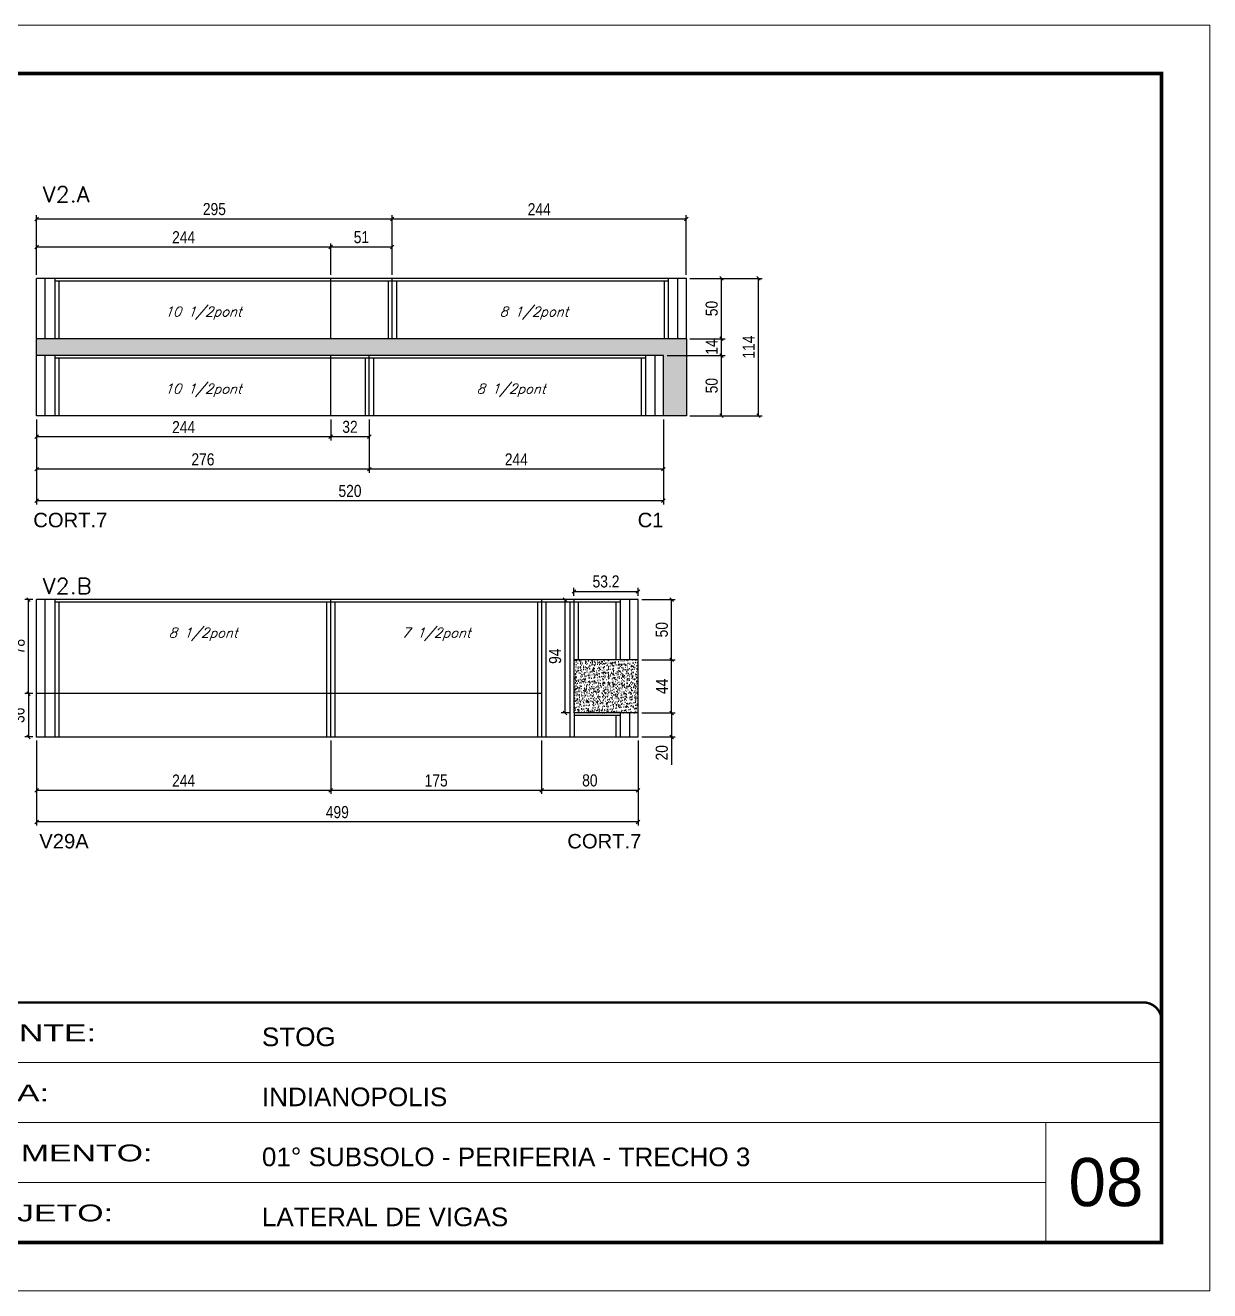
# Model space of a CAD drawing. Extents: x 0 to 6325, y 10169 to 19307.
# Drawn here: x 5257 to 6240, y 15911 to 16961 of the extents above; entities that cross this region are included whole.
import ezdxf

# ---------------------------------------------------------------- set-up
doc = ezdxf.new("R2010")
doc.units = 0
doc.linetypes.add('CONTINUO', pattern=[0])
doc.linetypes.add('DASHED', pattern=[0.75, 0.5, -0.25])
for name, color, linetype in [('1', 1, 'Continuous'), ('5', 5, 'Continuous'), ('COTA', 241, 'Continuous'), ('Painéis', 200, 'Continuous'), ('SARR_2.2x7', 40, 'Continuous'), ('SARR_3.5x7', 81, 'Continuous'), ('texto', 7, 'Continuous')]:
    doc.layers.add(name, color=color, linetype=linetype)
for name, color, linetype, lineweight in [('CARIMBO', 255, 'Continuous', 9), ('Folhas', 255, 'Continuous', 9), ('SARRAFO DE PRESSAO', 251, 'DASHED', 9), ('Texto Seção', 7, 'Continuous', 15)]:
    doc.layers.add(name, color=color, linetype=linetype, lineweight=lineweight)
doc.styles.add('arial', font='arial.ttf')
doc.styles.add('COTA TECNICA', font='techl___.ttf', dxfattribs={"height": 10})
doc.styles.add('REGUA-120', font='ROMANS.shx', dxfattribs={"height": 15})
doc.styles.add('Romans', font='romans.shx')
doc.styles.get("Standard").update_dxf_attribs({"font": 'arial.ttf'})
doc.styles.add('Tecnologia', font='')
doc.styles.get('Tecnologia').set_extended_font_data('Forgotten Futurist')
doc.dimstyles.new('PAINEL', dxfattribs={"dimtxt": 10, "dimasz": 3, "dimexe": 3, "dimexo": 3, "dimgap": 3, "dimtad": 1, "dimdec": 1, "dimzin": 12, "dimdsep": 46, "dimtxsty": 'COTA TECNICA', "dimblk1": 'OBLIQUE', "dimblk2": 'OBLIQUE', "dimsah": 1, "dimcen": 0.9, "dimclrd": 4, "dimclre": 4, "dimclrt": 240, "dimadec": 1, "dimazin": 3, "dimtfac": 1, "dimtdec": 1, "dimtmove": 0, "dimatfit": 3, "dimfxl": 1, "dimtolj": 1, "dimtzin": 12, "dimarcsym": 0})

# ---------------------------------------------------------------- blocks, each defined once
blk = doc.blocks.new('9999999999')
at = {"color": 30, "linetype": 'CONTINUO'}
for p, q in [((98564.6, 34379.6), (99584, 34379.6)), ((98564.6, 34329.8), (99488, 34329.8)), ((99584, 34329.8), (99488, 34329.8)), ((99488, 34329.8), (99488, 34230.2)), ((98564.6, 34280), (99488, 34280))]:
    blk.add_line(p, q, dxfattribs=at)
at = {"color": 30, "linetype": 'CONTINUO', "const_width": 2}
blk.add_lwpolyline([(99584, 34230.2), (99584, 34414.4, 0.414214), (99569, 34429.4), (98229, 34429.4, 0.414214), (98214, 34414.4), (98214, 34245.2, 0.414214), (98229, 34230.2), (99584, 34230.2)], format="xyb", dxfattribs=at)
at = {"layer": 'Folhas'}
blk.add_lwpolyline([(98139, 34190.2), (99624, 34190.2), (99624, 35240.2), (98139, 35240.2)], close=True, dxfattribs=at)
at = {"layer": 'Folhas', "color": 30, "const_width": 3}
blk.add_lwpolyline([(98214, 34230.2), (99584, 34230.2), (99584, 35200.2), (98214, 35200.2)], close=True, dxfattribs=at)
at = {"color": 7, "linetype": 'Continuous', "ltscale": 5, "style": 'arial'}
for s, height, p in [('STOG', 15.48, (98837.7, 34393.1)), ('INDIANOPOLIS', 15.483, (98837.7, 34343.3)), ('01° SUBSOLO - PERIFERIA - TRECHO 3', 15.483, (98837.7, 34293.5)), ('LATERAL DE VIGAS', 15.483, (98837.7, 34243.7))]:
    blk.add_text(s, height=height, dxfattribs=at).set_placement(p)
at = {"layer": 'Folhas', "color": 7, "style": 'Tecnologia', "width": 1.5}
for s, p in [('CLIENTE:', (98573.7, 34397.2)), ('OBRA:', (98573.7, 34347.3)), ('PAVIMENTO:', (98573.7, 34297.5)), ('PROJETO:', (98573.7, 34247.7))]:
    blk.add_text(s, height=14, dxfattribs=at).set_placement(p)
blk = doc.blocks.new('_Oblique')
at = {"layer": '1', "color": 0, "lineweight": -2}
blk.add_line((-0.5, -0.5), (0.5, 0.5), dxfattribs=at)
blk = doc.blocks.new('*D257')
at = {"layer": 'COTA', "color": 4, "linetype": 'ByBlock', "lineweight": -2, "transparency": 16777216}
for p, q in [((5542.8, 16634.4), (5542.8, 16590.1)), ((5786.8, 16634.4), (5786.8, 16590.1)), ((5786.8, 16593.1), (5542.8, 16593.1))]:
    blk.add_line(p, q, dxfattribs=at)
at = {"layer": 'Defpoints', "color": 0, "linetype": 'ByBlock', "transparency": 16777216}
for p in [(5542.8, 16637.4), (5786.8, 16637.4), (5542.8, 16593.1)]:
    blk.add_point(p, dxfattribs=at)
at = {"layer": 'COTA', "color": 4, "linetype": 'ByBlock', "lineweight": -2, "transparency": 16777216, "xscale": 3, "yscale": 3, "zscale": 3, "rotation": 180}
blk.add_blockref('_Oblique', (5542.8, 16593.1), dxfattribs=at)
at = {"layer": 'COTA', "color": 4, "linetype": 'ByBlock', "lineweight": -2, "transparency": 16777216, "xscale": 3, "yscale": 3, "zscale": 3}
blk.add_blockref('_Oblique', (5786.8, 16593.1), dxfattribs=at)
at = {"layer": 'COTA', "color": 240, "linetype": 'ByBlock', "transparency": 16777216, "insert": (5664.8, 16601.2), "char_height": 10, "attachment_point": 5, "style": 'COTA TECNICA'}
blk.add_mtext('\\A1;244', dxfattribs=at)
blk = doc.blocks.new('*D258')
at = {"layer": 'COTA', "color": 4, "linetype": 'ByBlock', "lineweight": -2, "transparency": 16777216}
for p, q in [((5266.8, 16634.4), (5266.8, 16590.1)), ((5542.8, 16634.4), (5542.8, 16590.1)), ((5542.8, 16593.1), (5266.8, 16593.1))]:
    blk.add_line(p, q, dxfattribs=at)
at = {"layer": 'Defpoints', "color": 0, "linetype": 'ByBlock', "transparency": 16777216}
for p in [(5266.8, 16637.4), (5542.8, 16637.4), (5266.8, 16593.1)]:
    blk.add_point(p, dxfattribs=at)
at = {"layer": 'COTA', "color": 4, "linetype": 'ByBlock', "lineweight": -2, "transparency": 16777216, "xscale": 3, "yscale": 3, "zscale": 3, "rotation": 180}
blk.add_blockref('_Oblique', (5266.8, 16593.1), dxfattribs=at)
at = {"layer": 'COTA', "color": 4, "linetype": 'ByBlock', "lineweight": -2, "transparency": 16777216, "xscale": 3, "yscale": 3, "zscale": 3}
blk.add_blockref('_Oblique', (5542.8, 16593.1), dxfattribs=at)
at = {"layer": 'COTA', "color": 240, "linetype": 'ByBlock', "transparency": 16777216, "insert": (5404.8, 16601.2), "char_height": 10, "width": 210.731, "attachment_point": 5, "style": 'COTA TECNICA'}
blk.add_mtext('\\A1;276', dxfattribs=at)
blk = doc.blocks.new('*D684')
at = {"layer": 'COTA', "color": 4, "lineweight": -2, "transparency": 16777216}
for p, q in [((5510.8, 16634.4), (5510.8, 16617)), ((5542.8, 16634.4), (5542.8, 16617)), ((5542.8, 16620), (5510.8, 16620))]:
    blk.add_line(p, q, dxfattribs=at)
at = {"layer": 'Defpoints', "color": 0, "transparency": 16777216}
for p in [(5510.8, 16637.4), (5542.8, 16637.4), (5510.8, 16620)]:
    blk.add_point(p, dxfattribs=at)
at = {"layer": 'COTA', "color": 4, "lineweight": -2, "transparency": 16777216, "xscale": 3, "yscale": 3, "zscale": 3, "rotation": 180}
blk.add_blockref('_Oblique', (5510.8, 16620), dxfattribs=at)
at = {"layer": 'COTA', "color": 4, "lineweight": -2, "transparency": 16777216, "xscale": 3, "yscale": 3, "zscale": 3}
blk.add_blockref('_Oblique', (5542.8, 16620), dxfattribs=at)
at = {"layer": 'COTA', "color": 240, "transparency": 16777216, "insert": (5526.8, 16628.2), "char_height": 10, "attachment_point": 5, "style": 'COTA TECNICA'}
blk.add_mtext('\\A1;32', dxfattribs=at)
blk = doc.blocks.new('*D685')
at = {"layer": 'COTA', "color": 4, "lineweight": -2, "transparency": 16777216}
for p, q in [((5266.8, 16634.4), (5266.8, 16617)), ((5510.8, 16634.4), (5510.8, 16617)), ((5510.8, 16620), (5266.8, 16620))]:
    blk.add_line(p, q, dxfattribs=at)
at = {"layer": 'Defpoints', "color": 0, "transparency": 16777216}
for p in [(5266.8, 16637.4), (5510.8, 16637.4), (5266.8, 16620)]:
    blk.add_point(p, dxfattribs=at)
at = {"layer": 'COTA', "color": 4, "lineweight": -2, "transparency": 16777216, "xscale": 3, "yscale": 3, "zscale": 3, "rotation": 180}
blk.add_blockref('_Oblique', (5266.8, 16620), dxfattribs=at)
at = {"layer": 'COTA', "color": 4, "lineweight": -2, "transparency": 16777216, "xscale": 3, "yscale": 3, "zscale": 3}
blk.add_blockref('_Oblique', (5510.8, 16620), dxfattribs=at)
at = {"layer": 'COTA', "color": 240, "transparency": 16777216, "insert": (5388.8, 16628), "char_height": 10, "attachment_point": 5, "style": 'COTA TECNICA'}
blk.add_mtext('\\A1;244', dxfattribs=at)
blk = doc.blocks.new('*D556')
at = {"layer": 'COTA', "color": 4, "lineweight": -2, "transparency": 16777216}
for p, q in [((5266.8, 16634.4), (5266.8, 16563.9)), ((5786.8, 16634.4), (5786.8, 16563.9)), ((5786.8, 16566.9), (5266.8, 16566.9))]:
    blk.add_line(p, q, dxfattribs=at)
at = {"layer": 'Defpoints', "color": 0, "transparency": 16777216}
for p in [(5266.8, 16637.4), (5786.8, 16637.4), (5266.8, 16566.9)]:
    blk.add_point(p, dxfattribs=at)
at = {"layer": 'COTA', "color": 4, "lineweight": -2, "transparency": 16777216, "xscale": 3, "yscale": 3, "zscale": 3, "rotation": 180}
blk.add_blockref('_Oblique', (5266.8, 16566.9), dxfattribs=at)
at = {"layer": 'COTA', "color": 4, "lineweight": -2, "transparency": 16777216, "xscale": 3, "yscale": 3, "zscale": 3}
blk.add_blockref('_Oblique', (5786.8, 16566.9), dxfattribs=at)
at = {"layer": 'COTA', "color": 240, "transparency": 16777216, "insert": (5526.8, 16575), "char_height": 10, "attachment_point": 5, "style": 'COTA TECNICA'}
blk.add_mtext('\\A1;520', dxfattribs=at)
blk = doc.blocks.new('*D191')
at = {"layer": 'COTA', "color": 4, "linetype": 'ByBlock', "lineweight": -2, "transparency": 16777216}
for p, q in [((5685.8, 16367.9), (5685.8, 16323.6)), ((5765.8, 16367.9), (5765.8, 16323.6)), ((5765.8, 16326.6), (5685.8, 16326.6))]:
    blk.add_line(p, q, dxfattribs=at)
at = {"layer": 'Defpoints', "color": 0, "linetype": 'ByBlock', "transparency": 16777216}
for p in [(5685.8, 16370.9), (5765.8, 16370.9), (5685.8, 16326.6)]:
    blk.add_point(p, dxfattribs=at)
at = {"layer": 'COTA', "color": 4, "linetype": 'ByBlock', "lineweight": -2, "transparency": 16777216, "xscale": 3, "yscale": 3, "zscale": 3, "rotation": 180}
blk.add_blockref('_Oblique', (5685.8, 16326.6), dxfattribs=at)
at = {"layer": 'COTA', "color": 4, "linetype": 'ByBlock', "lineweight": -2, "transparency": 16777216, "xscale": 3, "yscale": 3, "zscale": 3}
blk.add_blockref('_Oblique', (5765.8, 16326.6), dxfattribs=at)
at = {"layer": 'COTA', "color": 240, "linetype": 'ByBlock', "transparency": 16777216, "insert": (5725.8, 16334.8), "char_height": 10, "attachment_point": 5, "style": 'COTA TECNICA'}
blk.add_mtext('\\A1;80', dxfattribs=at)
blk = doc.blocks.new('*D557')
at = {"layer": 'COTA', "color": 4, "lineweight": -2, "transparency": 16777216}
for p, q in [((5510.8, 16367.9), (5510.8, 16323.6)), ((5685.8, 16367.9), (5685.8, 16323.6)), ((5685.8, 16326.6), (5510.8, 16326.6))]:
    blk.add_line(p, q, dxfattribs=at)
at = {"layer": 'Defpoints', "color": 0, "transparency": 16777216}
for p in [(5510.8, 16370.9), (5685.8, 16370.9), (5510.8, 16326.6)]:
    blk.add_point(p, dxfattribs=at)
at = {"layer": 'COTA', "color": 4, "lineweight": -2, "transparency": 16777216, "xscale": 3, "yscale": 3, "zscale": 3, "rotation": 180}
blk.add_blockref('_Oblique', (5510.8, 16326.6), dxfattribs=at)
at = {"layer": 'COTA', "color": 4, "lineweight": -2, "transparency": 16777216, "xscale": 3, "yscale": 3, "zscale": 3}
blk.add_blockref('_Oblique', (5685.8, 16326.6), dxfattribs=at)
at = {"layer": 'COTA', "color": 240, "transparency": 16777216, "insert": (5598.3, 16334.7), "char_height": 10, "attachment_point": 5, "style": 'COTA TECNICA'}
blk.add_mtext('\\A1;175', dxfattribs=at)
blk = doc.blocks.new('*D558')
at = {"layer": 'COTA', "color": 4, "lineweight": -2, "transparency": 16777216}
for p, q in [((5266.8, 16367.9), (5266.8, 16323.6)), ((5510.8, 16367.9), (5510.8, 16323.6)), ((5510.8, 16326.6), (5266.8, 16326.6))]:
    blk.add_line(p, q, dxfattribs=at)
at = {"layer": 'Defpoints', "color": 0, "transparency": 16777216}
for p in [(5266.8, 16370.9), (5510.8, 16370.9), (5266.8, 16326.6)]:
    blk.add_point(p, dxfattribs=at)
at = {"layer": 'COTA', "color": 4, "lineweight": -2, "transparency": 16777216, "xscale": 3, "yscale": 3, "zscale": 3, "rotation": 180}
blk.add_blockref('_Oblique', (5266.8, 16326.6), dxfattribs=at)
at = {"layer": 'COTA', "color": 4, "lineweight": -2, "transparency": 16777216, "xscale": 3, "yscale": 3, "zscale": 3}
blk.add_blockref('_Oblique', (5510.8, 16326.6), dxfattribs=at)
at = {"layer": 'COTA', "color": 240, "transparency": 16777216, "insert": (5388.8, 16334.7), "char_height": 10, "attachment_point": 5, "style": 'COTA TECNICA'}
blk.add_mtext('\\A1;244', dxfattribs=at)
blk = doc.blocks.new('*D559')
at = {"layer": 'COTA', "color": 4, "lineweight": -2, "transparency": 16777216}
for p, q in [((5266.8, 16367.9), (5266.8, 16297.4)), ((5765.8, 16367.9), (5765.8, 16297.4)), ((5765.8, 16300.4), (5266.8, 16300.4))]:
    blk.add_line(p, q, dxfattribs=at)
at = {"layer": 'Defpoints', "color": 0, "transparency": 16777216}
for p in [(5266.8, 16370.9), (5765.8, 16370.9), (5266.8, 16300.4)]:
    blk.add_point(p, dxfattribs=at)
at = {"layer": 'COTA', "color": 4, "lineweight": -2, "transparency": 16777216, "xscale": 3, "yscale": 3, "zscale": 3, "rotation": 180}
blk.add_blockref('_Oblique', (5266.8, 16300.4), dxfattribs=at)
at = {"layer": 'COTA', "color": 4, "lineweight": -2, "transparency": 16777216, "xscale": 3, "yscale": 3, "zscale": 3}
blk.add_blockref('_Oblique', (5765.8, 16300.4), dxfattribs=at)
at = {"layer": 'COTA', "color": 240, "transparency": 16777216, "insert": (5516.3, 16308.5), "char_height": 10, "attachment_point": 5, "style": 'COTA TECNICA'}
blk.add_mtext('\\A1;499', dxfattribs=at)
blk = doc.blocks.new('*D560')
at = {"layer": 'COTA', "color": 4, "lineweight": -2, "transparency": 16777216}
for p, q in [((5712.6, 16487.9), (5712.6, 16494.6)), ((5712.6, 16491.6), (5765.8, 16491.6)), ((5765.8, 16487.9), (5765.8, 16494.6))]:
    blk.add_line(p, q, dxfattribs=at)
at = {"layer": 'Defpoints', "color": 0, "transparency": 16777216}
for p in [(5765.8, 16491.6), (5712.6, 16484.9), (5765.8, 16484.9)]:
    blk.add_point(p, dxfattribs=at)
at = {"layer": 'COTA', "color": 4, "lineweight": -2, "transparency": 16777216, "xscale": 3, "yscale": 3, "zscale": 3, "rotation": 180}
blk.add_blockref('_Oblique', (5712.6, 16491.6), dxfattribs=at)
at = {"layer": 'COTA', "color": 4, "lineweight": -2, "transparency": 16777216, "xscale": 3, "yscale": 3, "zscale": 3}
blk.add_blockref('_Oblique', (5765.8, 16491.6), dxfattribs=at)
at = {"layer": 'COTA', "color": 240, "transparency": 16777216, "insert": (5739.2, 16499.9), "char_height": 10, "attachment_point": 5, "style": 'COTA TECNICA'}
blk.add_mtext('\\A1;53.2', dxfattribs=at)
blk = doc.blocks.new('*D561')
at = {"layer": 'COTA', "color": 4, "lineweight": -2, "transparency": 16777216}
for p, q in [((5709.6, 16484.9), (5702.1, 16484.9)), ((5705.1, 16484.9), (5705.1, 16390.9)), ((5709.6, 16390.9), (5702.1, 16390.9))]:
    blk.add_line(p, q, dxfattribs=at)
at = {"layer": 'Defpoints', "color": 0, "transparency": 16777216}
for p in [(5712.6, 16484.9), (5705.1, 16390.9), (5712.6, 16390.9)]:
    blk.add_point(p, dxfattribs=at)
at = {"layer": 'COTA', "color": 4, "lineweight": -2, "transparency": 16777216, "xscale": 3, "yscale": 3, "zscale": 3}
for p, rotation in [((5705.1, 16484.9), 90), ((5705.1, 16390.9), 270)]:
    blk.add_blockref('_Oblique', p, dxfattribs=dict(at, rotation=rotation))
at = {"layer": 'COTA', "color": 240, "transparency": 16777216, "insert": (5697, 16437.9), "char_height": 10, "attachment_point": 5, "rotation": 90, "style": 'COTA TECNICA'}
blk.add_mtext('\\A1;94', dxfattribs=at)
blk = doc.blocks.new('*D562')
at = {"layer": 'COTA', "color": 4, "lineweight": -2, "transparency": 16777216}
for p, q in [((5768.8, 16390.9), (5796.6, 16390.9)), ((5793.6, 16390.9), (5793.6, 16370.9)), ((5768.8, 16370.9), (5796.6, 16370.9)), ((5793.6, 16370.9), (5793.6, 16347.7))]:
    blk.add_line(p, q, dxfattribs=at)
at = {"layer": 'Defpoints', "color": 0, "transparency": 16777216}
for p in [(5765.8, 16390.9), (5765.8, 16370.9), (5793.6, 16370.9)]:
    blk.add_point(p, dxfattribs=at)
at = {"layer": 'COTA', "color": 4, "lineweight": -2, "transparency": 16777216, "xscale": 3, "yscale": 3, "zscale": 3}
for p, rotation in [((5793.6, 16390.9), 90), ((5793.6, 16370.9), 270)]:
    blk.add_blockref('_Oblique', p, dxfattribs=dict(at, rotation=rotation))
at = {"layer": 'COTA', "color": 240, "transparency": 16777216, "insert": (5785.5, 16357.8), "char_height": 10, "attachment_point": 5, "rotation": 90, "style": 'COTA TECNICA'}
blk.add_mtext('\\A1;20', dxfattribs=at)
blk = doc.blocks.new('*D563')
at = {"layer": 'COTA', "color": 4, "lineweight": -2, "transparency": 16777216}
for p, q in [((5768.8, 16434.9), (5796.6, 16434.9)), ((5793.6, 16390.9), (5793.6, 16434.9)), ((5768.8, 16390.9), (5796.6, 16390.9))]:
    blk.add_line(p, q, dxfattribs=at)
at = {"layer": 'Defpoints', "color": 0, "transparency": 16777216}
for p in [(5765.8, 16434.9), (5793.6, 16434.9), (5765.8, 16390.9)]:
    blk.add_point(p, dxfattribs=at)
at = {"layer": 'COTA', "color": 4, "lineweight": -2, "transparency": 16777216, "xscale": 3, "yscale": 3, "zscale": 3}
for p, rotation in [((5793.6, 16434.9), 90), ((5793.6, 16390.9), 270)]:
    blk.add_blockref('_Oblique', p, dxfattribs=dict(at, rotation=rotation))
at = {"layer": 'COTA', "color": 240, "transparency": 16777216, "insert": (5785.6, 16412.9), "char_height": 10, "attachment_point": 5, "rotation": 90, "style": 'COTA TECNICA'}
blk.add_mtext('\\A1;44', dxfattribs=at)
blk = doc.blocks.new('*D564')
at = {"layer": 'COTA', "color": 4, "lineweight": -2, "transparency": 16777216}
for p, q in [((5263.8, 16406.9), (5257.1, 16406.9)), ((5260.1, 16406.9), (5260.1, 16370.9)), ((5263.8, 16370.9), (5257.1, 16370.9))]:
    blk.add_line(p, q, dxfattribs=at)
at = {"layer": 'Defpoints', "color": 0, "transparency": 16777216}
for p in [(5266.8, 16406.9), (5260.1, 16370.9), (5266.8, 16370.9)]:
    blk.add_point(p, dxfattribs=at)
at = {"layer": 'COTA', "color": 4, "lineweight": -2, "transparency": 16777216, "xscale": 3, "yscale": 3, "zscale": 3}
for p, rotation in [((5260.1, 16406.9), 90), ((5260.1, 16370.9), 270)]:
    blk.add_blockref('_Oblique', p, dxfattribs=dict(at, rotation=rotation))
at = {"layer": 'COTA', "color": 240, "transparency": 16777216, "insert": (5251.8, 16388.9), "char_height": 10, "attachment_point": 5, "rotation": 90, "style": 'COTA TECNICA'}
blk.add_mtext('\\A1;36', dxfattribs=at)
blk = doc.blocks.new('*D565')
at = {"layer": 'COTA', "color": 4, "lineweight": -2, "transparency": 16777216}
for p, q in [((5263.8, 16484.9), (5257.1, 16484.9)), ((5260.1, 16406.9), (5260.1, 16484.9)), ((5263.8, 16406.9), (5257.1, 16406.9))]:
    blk.add_line(p, q, dxfattribs=at)
at = {"layer": 'Defpoints', "color": 0, "transparency": 16777216}
for p in [(5260.1, 16484.9), (5266.8, 16484.9), (5266.8, 16406.9)]:
    blk.add_point(p, dxfattribs=at)
at = {"layer": 'COTA', "color": 4, "lineweight": -2, "transparency": 16777216, "xscale": 3, "yscale": 3, "zscale": 3}
for p, rotation in [((5260.1, 16484.9), 90), ((5260.1, 16406.9), 270)]:
    blk.add_blockref('_Oblique', p, dxfattribs=dict(at, rotation=rotation))
at = {"layer": 'COTA', "color": 240, "transparency": 16777216, "insert": (5252, 16445.9), "char_height": 10, "attachment_point": 5, "rotation": 90, "style": 'COTA TECNICA'}
blk.add_mtext('\\A1;78', dxfattribs=at)
blk = doc.blocks.new('*D566')
at = {"layer": 'COTA', "color": 4, "lineweight": -2, "transparency": 16777216}
for p, q in [((5266.8, 16754.4), (5266.8, 16803.8)), ((5266.8, 16800.8), (5561.8, 16800.8)), ((5561.8, 16754.4), (5561.8, 16803.8))]:
    blk.add_line(p, q, dxfattribs=at)
at = {"layer": 'Defpoints', "color": 0, "transparency": 16777216}
for p in [(5561.8, 16800.8), (5266.8, 16751.4), (5561.8, 16751.4)]:
    blk.add_point(p, dxfattribs=at)
at = {"layer": 'COTA', "color": 4, "lineweight": -2, "transparency": 16777216, "xscale": 3, "yscale": 3, "zscale": 3, "rotation": 180}
blk.add_blockref('_Oblique', (5266.8, 16800.8), dxfattribs=at)
at = {"layer": 'COTA', "color": 4, "lineweight": -2, "transparency": 16777216, "xscale": 3, "yscale": 3, "zscale": 3}
blk.add_blockref('_Oblique', (5561.8, 16800.8), dxfattribs=at)
at = {"layer": 'COTA', "color": 240, "transparency": 16777216, "insert": (5414.3, 16808.9), "char_height": 10, "attachment_point": 5, "style": 'COTA TECNICA'}
blk.add_mtext('\\A1;295', dxfattribs=at)
blk = doc.blocks.new('*D567')
at = {"layer": 'COTA', "color": 4, "lineweight": -2, "transparency": 16777216}
for p, q in [((5561.8, 16754.4), (5561.8, 16803.8)), ((5561.8, 16800.8), (5805.8, 16800.8)), ((5805.8, 16754.4), (5805.8, 16803.8))]:
    blk.add_line(p, q, dxfattribs=at)
at = {"layer": 'Defpoints', "color": 0, "transparency": 16777216}
for p in [(5805.8, 16800.8), (5561.8, 16751.4), (5805.8, 16751.4)]:
    blk.add_point(p, dxfattribs=at)
at = {"layer": 'COTA', "color": 4, "lineweight": -2, "transparency": 16777216, "xscale": 3, "yscale": 3, "zscale": 3, "rotation": 180}
blk.add_blockref('_Oblique', (5561.8, 16800.8), dxfattribs=at)
at = {"layer": 'COTA', "color": 4, "lineweight": -2, "transparency": 16777216, "xscale": 3, "yscale": 3, "zscale": 3}
blk.add_blockref('_Oblique', (5805.8, 16800.8), dxfattribs=at)
at = {"layer": 'COTA', "color": 240, "transparency": 16777216, "insert": (5683.8, 16808.8), "char_height": 10, "attachment_point": 5, "style": 'COTA TECNICA'}
blk.add_mtext('\\A1;244', dxfattribs=at)
blk = doc.blocks.new('*D570')
at = {"layer": 'COTA', "color": 4, "lineweight": -2, "transparency": 16777216}
for p, q in [((5789.8, 16687.4), (5838, 16687.4)), ((5835, 16637.4), (5835, 16687.4)), ((5808.8, 16637.4), (5838, 16637.4))]:
    blk.add_line(p, q, dxfattribs=at)
at = {"layer": 'Defpoints', "color": 0, "transparency": 16777216}
for p in [(5786.8, 16687.4), (5835, 16687.4), (5805.8, 16637.4)]:
    blk.add_point(p, dxfattribs=at)
at = {"layer": 'COTA', "color": 4, "lineweight": -2, "transparency": 16777216, "xscale": 3, "yscale": 3, "zscale": 3}
for p, rotation in [((5835, 16687.4), 90), ((5835, 16637.4), 270)]:
    blk.add_blockref('_Oblique', p, dxfattribs=dict(at, rotation=rotation))
at = {"layer": 'COTA', "color": 240, "transparency": 16777216, "insert": (5826.9, 16662.4), "char_height": 10, "attachment_point": 5, "rotation": 90, "style": 'COTA TECNICA'}
blk.add_mtext('\\A1;50', dxfattribs=at)
blk = doc.blocks.new('*D571')
at = {"layer": 'COTA', "color": 4, "lineweight": -2, "transparency": 16777216}
for p, q in [((5808.8, 16751.4), (5838, 16751.4)), ((5835, 16701.4), (5835, 16751.4)), ((5808.8, 16701.4), (5838, 16701.4))]:
    blk.add_line(p, q, dxfattribs=at)
at = {"layer": 'Defpoints', "color": 0, "transparency": 16777216}
for p in [(5805.8, 16751.4), (5835, 16751.4), (5805.8, 16701.4)]:
    blk.add_point(p, dxfattribs=at)
at = {"layer": 'COTA', "color": 4, "lineweight": -2, "transparency": 16777216, "xscale": 3, "yscale": 3, "zscale": 3}
for p, rotation in [((5835, 16751.4), 90), ((5835, 16701.4), 270)]:
    blk.add_blockref('_Oblique', p, dxfattribs=dict(at, rotation=rotation))
at = {"layer": 'COTA', "color": 240, "transparency": 16777216, "insert": (5826.9, 16726.4), "char_height": 10, "attachment_point": 5, "rotation": 90, "style": 'COTA TECNICA'}
blk.add_mtext('\\A1;50', dxfattribs=at)
blk = doc.blocks.new('*D572')
at = {"layer": 'COTA', "color": 4, "lineweight": -2, "transparency": 16777216}
for p, q in [((5808.8, 16751.4), (5868.7, 16751.4)), ((5865.7, 16637.4), (5865.7, 16751.4)), ((5808.8, 16637.4), (5868.7, 16637.4))]:
    blk.add_line(p, q, dxfattribs=at)
at = {"layer": 'Defpoints', "color": 0, "transparency": 16777216}
for p in [(5805.8, 16751.4), (5865.7, 16751.4), (5805.8, 16637.4)]:
    blk.add_point(p, dxfattribs=at)
at = {"layer": 'COTA', "color": 4, "lineweight": -2, "transparency": 16777216, "xscale": 3, "yscale": 3, "zscale": 3}
for p, rotation in [((5865.7, 16751.4), 90), ((5865.7, 16637.4), 270)]:
    blk.add_blockref('_Oblique', p, dxfattribs=dict(at, rotation=rotation))
at = {"layer": 'COTA', "color": 240, "transparency": 16777216, "insert": (5857.6, 16694.4), "char_height": 10, "attachment_point": 5, "rotation": 90, "style": 'COTA TECNICA'}
blk.add_mtext('\\A1;114', dxfattribs=at)
blk = doc.blocks.new('*D573')
at = {"layer": 'COTA', "color": 4, "lineweight": -2, "transparency": 16777216}
for p, q in [((5808.8, 16701.4), (5838, 16701.4)), ((5835, 16687.4), (5835, 16701.4)), ((5789.8, 16687.4), (5838, 16687.4))]:
    blk.add_line(p, q, dxfattribs=at)
at = {"layer": 'Defpoints', "color": 0, "transparency": 16777216}
for p in [(5805.8, 16701.4), (5835, 16701.4), (5786.8, 16687.4)]:
    blk.add_point(p, dxfattribs=at)
at = {"layer": 'COTA', "color": 4, "lineweight": -2, "transparency": 16777216, "xscale": 3, "yscale": 3, "zscale": 3}
for p, rotation in [((5835, 16701.4), 90), ((5835, 16687.4), 270)]:
    blk.add_blockref('_Oblique', p, dxfattribs=dict(at, rotation=rotation))
at = {"layer": 'COTA', "color": 240, "transparency": 16777216, "insert": (5826.9, 16694.4), "char_height": 10, "attachment_point": 5, "rotation": 90, "style": 'COTA TECNICA'}
blk.add_mtext('\\A1;14', dxfattribs=at)
blk = doc.blocks.new('*D552')
at = {"layer": 'COTA', "color": 4, "lineweight": -2, "transparency": 16777216}
for p, q in [((5266.8, 16754.4), (5266.8, 16780.5)), ((5510.8, 16754.4), (5510.8, 16780.5)), ((5266.8, 16777.5), (5510.8, 16777.5))]:
    blk.add_line(p, q, dxfattribs=at)
at = {"layer": 'Defpoints', "color": 0, "transparency": 16777216}
for p in [(5510.8, 16777.5), (5266.8, 16751.4), (5510.8, 16751.4)]:
    blk.add_point(p, dxfattribs=at)
at = {"layer": 'COTA', "color": 4, "lineweight": -2, "transparency": 16777216, "xscale": 3, "yscale": 3, "zscale": 3, "rotation": 180}
blk.add_blockref('_Oblique', (5266.8, 16777.5), dxfattribs=at)
at = {"layer": 'COTA', "color": 4, "lineweight": -2, "transparency": 16777216, "xscale": 3, "yscale": 3, "zscale": 3}
blk.add_blockref('_Oblique', (5510.8, 16777.5), dxfattribs=at)
at = {"layer": 'COTA', "color": 240, "transparency": 16777216, "insert": (5388.8, 16785.6), "char_height": 10, "attachment_point": 5, "style": 'COTA TECNICA'}
blk.add_mtext('\\A1;244', dxfattribs=at)
blk = doc.blocks.new('*D553')
at = {"layer": 'COTA', "color": 4, "lineweight": -2, "transparency": 16777216}
for p, q in [((5510.8, 16754.4), (5510.8, 16780.5)), ((5561.8, 16754.4), (5561.8, 16780.5)), ((5510.8, 16777.5), (5561.8, 16777.5))]:
    blk.add_line(p, q, dxfattribs=at)
at = {"layer": 'Defpoints', "color": 0, "transparency": 16777216}
for p in [(5561.8, 16777.5), (5510.8, 16751.4), (5561.8, 16751.4)]:
    blk.add_point(p, dxfattribs=at)
at = {"layer": 'COTA', "color": 4, "lineweight": -2, "transparency": 16777216, "xscale": 3, "yscale": 3, "zscale": 3, "rotation": 180}
blk.add_blockref('_Oblique', (5510.8, 16777.5), dxfattribs=at)
at = {"layer": 'COTA', "color": 4, "lineweight": -2, "transparency": 16777216, "xscale": 3, "yscale": 3, "zscale": 3}
blk.add_blockref('_Oblique', (5561.8, 16777.5), dxfattribs=at)
at = {"layer": 'COTA', "color": 240, "transparency": 16777216, "insert": (5536.3, 16785.6), "char_height": 10, "attachment_point": 5, "style": 'COTA TECNICA'}
blk.add_mtext('\\A1;51', dxfattribs=at)
blk = doc.blocks.new('*D523')
at = {"layer": 'COTA', "color": 4, "lineweight": -2, "transparency": 16777216}
for p, q in [((5768.8, 16484.9), (5796.6, 16484.9)), ((5793.6, 16434.9), (5793.6, 16484.9)), ((5768.8, 16434.9), (5796.6, 16434.9))]:
    blk.add_line(p, q, dxfattribs=at)
at = {"layer": 'Defpoints', "color": 0, "transparency": 16777216}
for p in [(5765.8, 16484.9), (5793.6, 16484.9), (5765.8, 16434.9)]:
    blk.add_point(p, dxfattribs=at)
at = {"layer": 'COTA', "color": 4, "lineweight": -2, "transparency": 16777216, "xscale": 3, "yscale": 3, "zscale": 3}
for p, rotation in [((5793.6, 16484.9), 90), ((5793.6, 16434.9), 270)]:
    blk.add_blockref('_Oblique', p, dxfattribs=dict(at, rotation=rotation))
at = {"layer": 'COTA', "color": 240, "transparency": 16777216, "insert": (5785.5, 16459.9), "char_height": 10, "attachment_point": 5, "rotation": 90, "style": 'COTA TECNICA'}
blk.add_mtext('\\A1;50', dxfattribs=at)

msp = doc.modelspace()

# ---------------------------------------------------------------- hatches: boundary and pattern name
at = {"layer": 'COTA'}
h = msp.add_hatch(dxfattribs=at)
h.set_pattern_fill('AR-CONC', color=241, scale=0.03)
h.set_pattern_definition([(50, (-2e-12, -122.659), (5.4655401, -0.4781726), [0.5715, -6.2865]), (355, (-2e-12, -122.659), (-1.0573026, 5.7317054), [0.4572, -5.0292175]), (100.451445, (0.4555, -122.699), (4.4082374, 5.2535326), [0.4857003, -5.3427073]), (46.1842, (-2e-12, -121.135), (8.1323712, -1.2612698), [0.85725, -9.42975]), (96.63556, (0.678, -121.24), (7.122124, 7.4227837), [0.7285507, -8.0140682]), (351.18415, (-2e-12, -121.135), (7.122124, 7.4227837), [0.685799, -7.543792]), (21, (0.762, -121.516), (4.5484317, -3.067956), [0.5715, -6.2865]), (326, (0.762, -121.516), (1.8540609, 5.525639), [0.4572, -5.0292]), (71.451445, (1.141, -121.7717), (6.4024926, 2.457683), [0.4857003, -5.3426981]), (37.5, (-2e-12, -122.659), (0.0926581, 2.53665117), [0, -4.96824, 0, -5.1054, 0, -5.04825]), (7.5, (-2e-12, -122.659), (2.00458988, 3.00541724), [0, -2.91084, 0, -4.85394, 0, -1.92405]), (327.5, (-1.6993, -122.659), (4.06771786, -0.17186232), [0, -1.905, 0, -5.9436, 0, -7.8867]), (317.5, (-2.4613, -122.659), (4.44387544, 0.7627947), [0, -2.4765, 0, -3.94716, 0, -5.6007])])
h.paths.add_polyline_path([(5805.85, 16701.37), (5266.85, 16701.37), (5266.85, 16687.37), (5786.85, 16687.37), (5786.85, 16637.37), (5805.85, 16637.37)])
h = msp.add_hatch(dxfattribs=at)
h.set_pattern_fill('AR-CONC', color=241, scale=0.03)
h.set_pattern_definition([(50, (-21, -122.659), (5.4655401, -0.4781726), [0.5715, -6.2865]), (355, (-21, -122.659), (-1.0573026, 5.7317054), [0.4572, -5.0292175]), (100.451445, (-20.5445, -122.699), (4.4082374, 5.2535326), [0.4857003, -5.3427073]), (46.1842, (-21, -121.135), (8.1323712, -1.2612698), [0.85725, -9.42975]), (96.63556, (-20.322, -121.24), (7.122124, 7.4227837), [0.7285507, -8.0140682]), (351.18415, (-21, -121.135), (7.122124, 7.4227837), [0.685799, -7.543792]), (21, (-20.238, -121.516), (4.5484317, -3.067956), [0.5715, -6.2865]), (326, (-20.238, -121.516), (1.8540609, 5.525639), [0.4572, -5.0292]), (71.451445, (-19.859, -121.7717), (6.4024926, 2.457683), [0.4857003, -5.3426981]), (37.5, (-21, -122.659), (0.0926581, 2.53665117), [0, -4.96824, 0, -5.1054, 0, -5.04825]), (7.5, (-21, -122.659), (2.00458988, 3.00541724), [0, -2.91084, 0, -4.85394, 0, -1.92405]), (327.5, (-22.6993, -122.659), (4.06771786, -0.17186232), [0, -1.905, 0, -5.9436, 0, -7.8867]), (317.5, (-23.4613, -122.659), (4.44387544, 0.7627947), [0, -2.4765, 0, -3.94716, 0, -5.6007])])
h.paths.add_polyline_path([(5712.65, 16434.87), (5712.65, 16390.87), (5765.85, 16390.87), (5765.85, 16434.87)])

# ---------------------------------------------------------------- linework, layer by layer
for p, q in [((5266.85, 16687.37), (5266.85, 16701.37)), ((5805.85, 16701.37), (5805.85, 16637.37)), ((5805.85, 16637.37), (5786.85, 16637.37)), ((5765.85, 16390.87), (5765.85, 16434.87)), ((5712.65, 16390.87), (5712.65, 16370.87))]:
    msp.add_line(p, q, dxfattribs=at)
at = {"layer": 'Painéis', "linetype": 'ByBlock'}
for p, q in [((5805.85, 16751.37), (5266.85, 16751.37)), ((5266.85, 16701.37), (5266.85, 16751.37)), ((5510.85, 16701.37), (5510.85, 16751.37)), ((5561.85, 16701.37), (5561.85, 16751.37)), ((5805.85, 16701.37), (5805.85, 16751.37)), ((5805.85, 16701.37), (5266.85, 16701.37)), ((5786.85, 16687.37), (5266.85, 16687.37)), ((5266.85, 16637.37), (5266.85, 16687.37)), ((5510.85, 16637.37), (5510.85, 16687.37)), ((5542.85, 16637.37), (5542.85, 16687.37)), ((5786.85, 16637.37), (5786.85, 16687.37)), ((5786.85, 16637.37), (5266.85, 16637.37)), ((5765.85, 16484.87), (5266.85, 16484.87)), ((5266.85, 16370.87), (5266.85, 16484.87)), ((5510.85, 16370.87), (5510.85, 16484.87)), ((5685.85, 16370.87), (5685.85, 16484.87)), ((5712.65, 16390.87), (5712.65, 16484.87)), ((5765.85, 16434.87), (5765.85, 16484.87)), ((5765.85, 16434.87), (5712.65, 16434.87)), ((5685.85, 16406.87), (5266.85, 16406.87)), ((5765.85, 16390.87), (5712.65, 16390.87)), ((5765.85, 16370.87), (5765.85, 16390.87)), ((5765.85, 16370.87), (5266.85, 16370.87))]:
    msp.add_line(p, q, dxfattribs=at)
at = {"layer": 'SARR_2.2x7', "linetype": 'Continuous'}
for p, q in [((5273.85, 16701.37), (5273.85, 16751.37)), ((5561.85, 16749.17), (5281.85, 16749.17)), ((5790.85, 16749.17), (5561.85, 16749.17)), ((5798.85, 16701.37), (5798.85, 16751.37)), ((5273.85, 16637.37), (5273.85, 16687.37)), ((5542.85, 16685.17), (5281.85, 16685.17)), ((5771.85, 16685.17), (5542.85, 16685.17)), ((5779.85, 16637.37), (5779.85, 16687.37)), ((5273.85, 16370.87), (5273.85, 16484.87)), ((5510.85, 16482.67), (5281.85, 16482.67)), ((5685.85, 16482.67), (5510.85, 16482.67)), ((5712.65, 16482.67), (5685.85, 16482.67)), ((5750.85, 16482.67), (5712.65, 16482.67)), ((5758.85, 16434.87), (5758.85, 16484.87)), ((5758.85, 16370.87), (5758.85, 16390.87)), ((5750.85, 16388.67), (5712.65, 16388.67))]:
    msp.add_line(p, q, dxfattribs=at)
at = {"layer": 'SARR_3.5x7'}
for p, q in [((5281.85, 16751.37), (5281.85, 16701.37)), ((5285.35, 16749.17), (5285.35, 16701.37)), ((5558.35, 16749.17), (5558.35, 16701.37)), ((5565.35, 16749.17), (5565.35, 16701.37)), ((5787.35, 16749.17), (5787.35, 16701.37)), ((5790.85, 16751.37), (5790.85, 16701.37)), ((5285.35, 16701.37), (5281.85, 16701.37)), ((5790.85, 16701.37), (5787.35, 16701.37)), ((5281.85, 16687.37), (5281.85, 16637.37)), ((5285.35, 16685.17), (5285.35, 16637.37)), ((5539.35, 16685.17), (5539.35, 16637.37)), ((5546.35, 16685.17), (5546.35, 16637.37)), ((5768.35, 16685.17), (5768.35, 16637.37)), ((5771.85, 16687.37), (5771.85, 16637.37)), ((5285.35, 16637.37), (5281.85, 16637.37)), ((5771.85, 16637.37), (5768.35, 16637.37)), ((5281.85, 16484.87), (5281.85, 16370.87)), ((5285.35, 16482.67), (5285.35, 16370.87)), ((5507.35, 16482.67), (5507.35, 16370.87)), ((5514.35, 16482.67), (5514.35, 16370.87)), ((5682.35, 16482.67), (5682.35, 16370.87)), ((5689.35, 16482.67), (5689.35, 16370.87)), ((5709.15, 16482.67), (5709.15, 16370.87)), ((5716.15, 16482.67), (5716.15, 16434.87)), ((5747.35, 16482.67), (5747.35, 16434.87)), ((5750.85, 16484.87), (5750.85, 16434.87)), ((5750.85, 16390.87), (5750.85, 16370.87)), ((5747.35, 16388.67), (5747.35, 16370.87)), ((5285.35, 16370.87), (5281.85, 16370.87)), ((5750.85, 16370.87), (5747.35, 16370.87))]:
    msp.add_line(p, q, dxfattribs=at)

# ---------------------------------------------------------------- block references
at = {"layer": 'SARRAFO DE PRESSAO', "color": 6, "linetype": 'ByBlock'}
msp.add_blockref('9999999999', (-93383.98, -18278.78), dxfattribs=at)

# ---------------------------------------------------------------- texts
at = {"layer": '5', "linetype": 'Continuous'}
for s, rotation, p in [('CORT.7', 0.00004, (5264.06, 16544.91)), ('C1', 0.00004, (5765.45, 16544.91)), ('V29A', 359.99996, (5269.06, 16278.41)), ('CORT.7', 359.99996, (5707.09, 16278.41))]:
    msp.add_text(s, height=12, rotation=rotation, dxfattribs=at).set_placement(p)
at = {"layer": 'CARIMBO', "style": 'arial'}
msp.add_text('08', height=40, dxfattribs=at).set_placement((6122.86, 15981.57))
at = {"layer": 'texto', "color": 2, "char_height": 8, "attachment_point": 5, "style": 'Romans'}
for s, insert in [('{\\Q19;\\C256;10 1/2pont}', (5404.99, 16722.59)), ('{\\Q19;\\C256;8 1/2pont}', (5679.49, 16722.59)), ('{\\Q19;\\C256;10 1/2pont}', (5404.99, 16658.59)), ('{\\Q19;\\C256;8 1/2pont}', (5660.49, 16658.59)), ('{\\Q19;\\C256;8 1/2pont}', (5404.99, 16456.09)), ('{\\Q19;\\C256;7 1/2pont}', (5598.35, 16456.09))]:
    msp.add_mtext(s, dxfattribs=dict(at, insert=insert))
at = {"layer": 'Texto Seção', "style": 'REGUA-120', "width": 1.05}
for s, p in [('V2.A', (5272.08, 16814.63)), ('V2.B', (5272.08, 16489.56))]:
    msp.add_text(s, height=13, dxfattribs=at).set_placement(p)

# ---------------------------------------------------------------- dimensions: what is measured, and where the dimension line sits
at = {"layer": 'COTA'}
for base, p1, p2, picture, middle in [((5561.85, 16800.76), (5266.85, 16751.37), (5561.85, 16751.37), '*D566', (5414.35, 16808.9)), ((5510.85, 16777.49), (5266.85, 16751.37), (5510.85, 16751.37), '*D552', (5388.85, 16785.56)), ((5266.85, 16566.87), (5786.85, 16637.37), (5266.85, 16637.37), '*D556', (5526.85, 16574.98)), ((5765.85, 16491.63), (5712.65, 16484.87), (5765.85, 16484.87), '*D560', (5739.25, 16499.85)), ((5266.85, 16300.38), (5765.85, 16370.87), (5266.85, 16370.87), '*D559', (5516.35, 16308.48))]:
    dim = msp.add_linear_dim(base=base, p1=p1, p2=p2, dimstyle='PAINEL', dxfattribs=at)
    dim.commit()
    dim.dimension.update_dxf_attribs({"geometry": picture, "text_midpoint": middle})
for base, p1, p2, picture, middle in [((5805.85, 16800.76), (5561.85, 16751.37), (5805.85, 16751.37), '*D567', (5683.85, 16808.84)), ((5561.85, 16777.49), (5510.85, 16751.37), (5561.85, 16751.37), '*D553', (5536.35, 16785.6))]:
    dim = msp.add_linear_dim(base=base, p1=p1, p2=p2, dimstyle='PAINEL', override={"dimtmove": 1}, dxfattribs=at)
    dim.commit()
    dim.dimension.update_dxf_attribs({"geometry": picture, "text_midpoint": middle})
for base, p1, p2, angle, picture, middle in [((5835.01, 16751.37), (5805.85, 16701.37), (5805.85, 16751.37), 90, '*D571', (5826.9, 16726.37)), ((5865.68, 16751.37), (5805.85, 16637.37), (5805.85, 16751.37), 90, '*D572', (5857.61, 16694.37)), ((5835.01, 16687.37), (5805.85, 16637.37), (5786.85, 16687.37), 90, '*D570', (5826.9, 16662.37)), ((5510.85, 16619.97), (5542.85, 16637.37), (5510.85, 16637.37), 180, '*D684', (5526.85, 16628.19)), ((5260.07, 16484.87), (5266.85, 16406.87), (5266.85, 16484.87), 90, '*D565', (5251.97, 16445.87)), ((5705.09, 16390.87), (5712.65, 16484.87), (5712.65, 16390.87), 90, '*D561', (5696.99, 16437.87)), ((5793.63, 16484.87), (5765.85, 16434.87), (5765.85, 16484.87), 90, '*D523', (5785.52, 16459.87)), ((5793.63, 16434.87), (5765.85, 16390.87), (5765.85, 16434.87), 90, '*D563', (5785.55, 16412.87)), ((5260.07, 16370.87), (5266.85, 16406.87), (5266.85, 16370.87), 90, '*D564', (5251.85, 16388.87)), ((5793.63, 16370.87), (5765.85, 16390.87), (5765.85, 16370.87), 90, '*D562', (5785.52, 16357.77)), ((5510.85, 16326.64), (5685.85, 16370.87), (5510.85, 16370.87), 180, '*D557', (5598.35, 16334.75))]:
    dim = msp.add_linear_dim(base=base, p1=p1, p2=p2, angle=angle, dimstyle='PAINEL', dxfattribs=at)
    dim.commit()
    dim.dimension.update_dxf_attribs({"geometry": picture, "text_midpoint": middle})
dim = msp.add_linear_dim(base=(5835.01, 16701.37), p1=(5786.85, 16687.37), p2=(5805.85, 16701.37), angle=90, dimstyle='PAINEL', dxfattribs=at)
dim.commit()
dim.dimension.update_dxf_attribs({"geometry": '*D573', "text_midpoint": (5835.01, 16694.37), "dimtype": 160})
at = {"layer": 'COTA', "linetype": 'ByBlock'}
dim = msp.add_linear_dim(base=(5266.85, 16593.13), p1=(5542.85, 16637.37), p2=(5266.85, 16637.37), angle=180, dimstyle='PAINEL', override={"dimtmove": 1}, dxfattribs=at)
dim.commit()
dim.dimension.update_dxf_attribs({"geometry": '*D258', "text_midpoint": (5404.85, 16601.24)})
at = {"layer": 'COTA'}
for base, p1, p2, picture, middle in [((5266.85, 16619.97), (5510.85, 16637.37), (5266.85, 16637.37), '*D685', (5388.85, 16628.05)), ((5266.85, 16326.64), (5510.85, 16370.87), (5266.85, 16370.87), '*D558', (5388.85, 16334.71))]:
    dim = msp.add_linear_dim(base=base, p1=p1, p2=p2, angle=180, dimstyle='PAINEL', override={"dimtmove": 1}, dxfattribs=at)
    dim.commit()
    dim.dimension.update_dxf_attribs({"geometry": picture, "text_midpoint": middle})
at = {"layer": 'COTA', "linetype": 'ByBlock'}
for base, p1, p2, picture, middle in [((5542.85, 16593.13), (5786.85, 16637.37), (5542.85, 16637.37), '*D257', (5664.85, 16601.21)), ((5685.85, 16326.64), (5765.85, 16370.87), (5685.85, 16370.87), '*D191', (5725.85, 16334.76))]:
    dim = msp.add_linear_dim(base=base, p1=p1, p2=p2, angle=180, dimstyle='PAINEL', dxfattribs=at)
    dim.commit()
    dim.dimension.update_dxf_attribs({"geometry": picture, "text_midpoint": middle})

doc.saveas('drawing.dxf')
